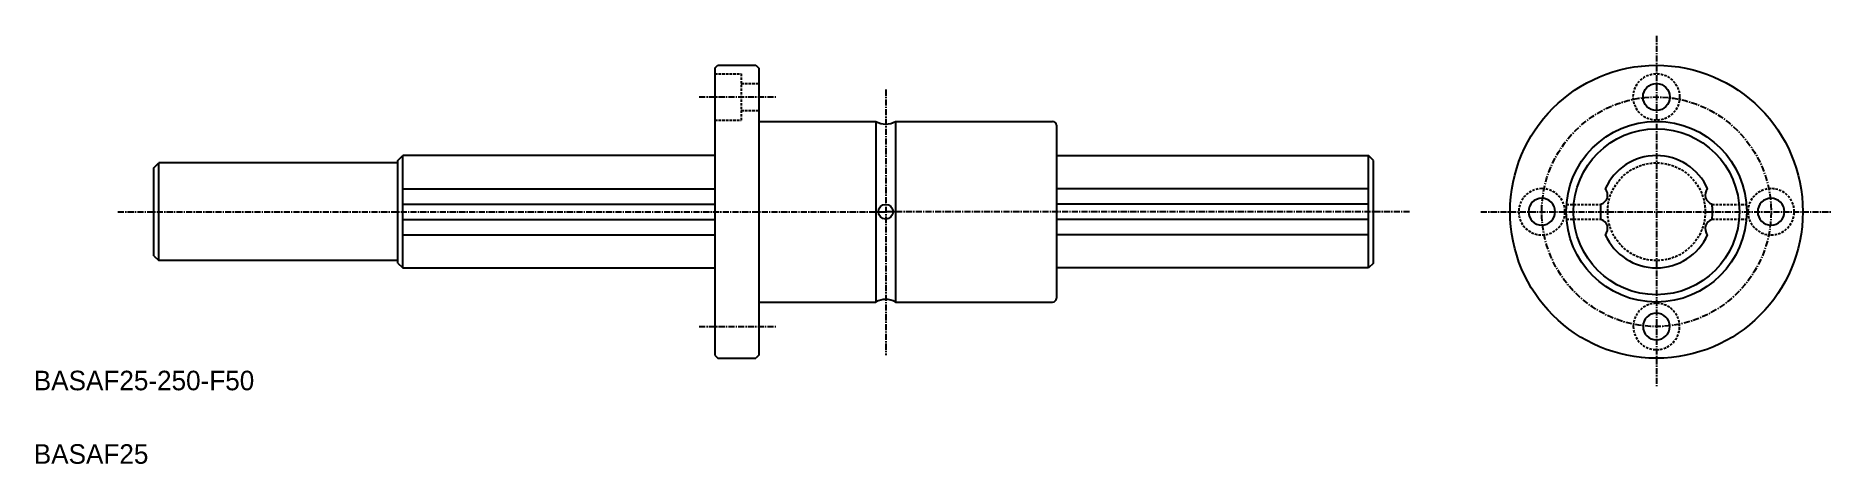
# Model space of a CAD drawing. Extents: x 74 to 442, y 64 to 151.
import ezdxf

# ---------------------------------------------------------------- set-up
doc = ezdxf.new("R2010")
doc.units = 0
doc.linetypes.add('CENTER', pattern=[2, 1.25, -0.25, 0.25, -0.25])
doc.linetypes.add('DASHED', pattern=[0.75, 0.5, -0.25])
doc.layers.get('0').update_dxf_attribs({"linetype": 'CONTINUOUS'})
doc.layers.add('CENTER', color=1, linetype='CENTER')

msp = doc.modelspace()

# ---------------------------------------------------------------- linework, layer by layer
at = {"color": 7, "linetype": 'CONTINUOUS'}
for p, q in [((213.1, 144.66), (213.7, 145.26)), ((213.1, 144.66), (213.1, 85.86)), ((213.7, 145.26), (221.5, 145.26)), ((221.5, 145.26), (222.1, 144.66)), ((222.1, 144.66), (222.1, 85.86)), ((222.1, 133.76), (246.1, 133.76)), ((246.1, 133.76), (246.1, 96.76)), ((250.1, 133.76), (250.1, 96.76)), ((250.1, 133.76), (282.3, 133.76)), ((283.1, 132.96), (283.1, 97.56)), ((98.1, 124.26), (99.1, 125.26)), ((99.1, 105.26), (99.1, 125.26)), ((148.1, 125.26), (99.1, 125.26)), ((148.1, 125.76), (149.1, 126.76)), ((148.1, 104.76), (148.1, 125.76)), ((213.1, 126.76), (149.1, 126.76)), ((149.1, 103.76), (149.1, 126.76)), ((283.1, 126.76), (347.1, 126.76)), ((347.1, 103.76), (347.1, 126.76)), ((348.1, 125.76), (347.1, 126.76)), ((348.1, 104.76), (348.1, 125.76)), ((98.1, 106.26), (98.1, 124.26)), ((149.1, 119.98), (213.1, 119.98)), ((347.1, 119.98), (283.1, 119.98)), ((149.1, 116.81), (213.1, 116.81)), ((347.1, 116.81), (283.1, 116.81)), ((149.1, 113.7), (213.1, 113.7)), ((149.1, 110.54), (213.1, 110.54)), ((347.1, 113.7), (283.1, 113.7)), ((347.1, 110.54), (283.1, 110.54)), ((98.1, 106.26), (99.1, 105.26)), ((148.1, 105.26), (99.1, 105.26)), ((148.1, 104.76), (149.1, 103.76)), ((149.1, 103.76), (213.1, 103.76)), ((347.1, 103.76), (283.1, 103.76)), ((348.1, 104.76), (347.1, 103.76)), ((222.1, 96.76), (246.1, 96.76)), ((250.1, 96.76), (282.3, 96.76)), ((213.1, 85.86), (213.7, 85.26)), ((213.7, 85.26), (221.5, 85.26)), ((222.1, 85.86), (221.5, 85.26))]:
    msp.add_line(p, q, dxfattribs=at)
at = {"color": 3, "linetype": 'DASHED'}
for p, q in [((213.1, 143.51), (218.5, 143.51)), ((218.5, 143.51), (218.5, 134.01)), ((218.5, 141.51), (222.1, 141.51)), ((213.1, 134.01), (218.5, 134.01)), ((218.5, 136.01), (222.1, 136.01)), ((387.66, 116.76), (394.7, 116.76)), ((417.5, 116.76), (424.54, 116.76)), ((387.66, 113.76), (394.7, 113.76)), ((417.5, 113.76), (424.54, 113.76))]:
    msp.add_line(p, q, dxfattribs=at)
at = {"color": 7, "linetype": 'CONTINUOUS'}
for centre, radius in [((406.1, 115.26), 30), ((406.1, 138.76), 2.75), ((406.1, 115.26), 18.5), ((406.1, 115.26), 17), ((248.1, 115.26), 1.5)]:
    msp.add_circle(centre, radius, dxfattribs=at)
at = {"color": 3, "linetype": 'DASHED'}
for centre, radius in [((406.1, 138.76), 4.75), ((406.1, 115.26), 10)]:
    msp.add_circle(centre, radius, dxfattribs=at)
at = {"color": 7, "linetype": 'CONTINUOUS'}
for centre, radius, start, end in [((248.1, 137.22), 4, 239.9999, 299.9999), ((282.3, 132.96), 0.8, 0, 90), ((406.1, 115.26), 11.5, 24.2232, 155.7768), ((382.6, 115.26), 2.75, 89.99999567428932, 89.99996471106816), ((393.97, 118.91), 2.22, 289.3441, 339.7117), ((393.88, 118.59), 2.22, 348.2883, 38.6559), ((418.32, 118.59), 2.22, 141.3441, 191.7117), ((418.23, 118.91), 2.22, 200.2883, 250.6559), ((429.6, 115.26), 2.75, 270, 269.9999), ((406.1, 115.26), 11.5, 172.2232, 187.7768), ((406.1, 115.26), 11.5, 352.2232, 7.7768), ((393.97, 111.61), 2.22, 20.2884, 70.6559), ((393.88, 111.93), 2.22, 321.3441, 11.7118), ((406.1, 115.26), 11.5, 204.2232, 335.7768), ((418.32, 111.93), 2.22, 168.2883, 218.6559), ((418.23, 111.61), 2.22, 109.3441, 159.7117), ((248.1, 93.29), 4, 60, 120), ((282.3, 97.56), 0.8, 270, 0), ((406.1, 91.76), 2.75, 180, 179.9999)]:
    msp.add_arc(centre, radius, start, end, dxfattribs=at)
at = {"color": 3, "linetype": 'DASHED'}
for centre, start, end in [((382.6, 115.26), 89.99999567428932, 89.99996471106816), ((429.6, 115.26), 270, 269.9999), ((406.1, 91.76), 180, 179.9999)]:
    msp.add_arc(centre, 4.75, start, end, dxfattribs=at)
at = {"layer": 'CENTER', "color": 1, "linetype": 'CENTER'}
for p, q in [((406.1, 151.26), (406.1, 79.26)), ((248.1, 140.26), (248.1, 85.86)), ((209.86, 138.76), (225.78, 138.76)), ((90.7, 115.26), (248.1, 115.26)), ((355.5, 115.26), (248.1, 115.26)), ((370.1, 115.26), (442.1, 115.26)), ((209.86, 91.76), (225.78, 91.76))]:
    msp.add_line(p, q, dxfattribs=at)
msp.add_circle((406.1, 115.26), 23.5, dxfattribs=at)

# ---------------------------------------------------------------- texts
at = {"color": 7, "linetype": 'CONTINUOUS'}
for s, p in [('BASAF25-250-F50', (73.47, 78.7)), ('BASAF25', (73.47, 63.65))]:
    msp.add_text(s, height=4, dxfattribs=at).set_placement(p)

doc.saveas('drawing.dxf')
